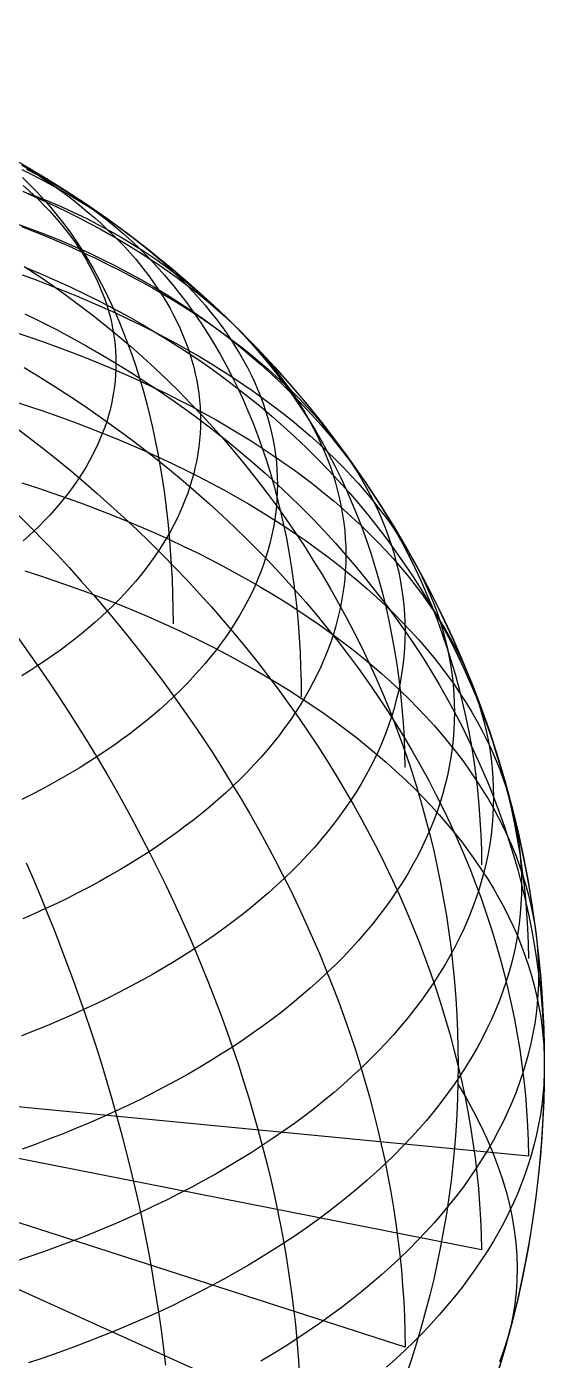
# Model space of a CAD drawing. Header units: millimetres. Extents: x -85 to 85, y -85 to 85.
# Drawn here: x 42.7 to 85, y -24.2 to 85 of the extents above; entities that cross this region are included whole.
import ezdxf

# ---------------------------------------------------------------- set-up
doc = ezdxf.new("R2010")
doc.units = ezdxf.units.MM
for name, color, linetype in [('CUT_OUTER', 1, 'Continuous'), ('ENGRAVE', 7, 'Continuous'), ('ENGRAVE_FINE', 8, 'Continuous')]:
    doc.layers.add(name, color=color, linetype=linetype)

msp = doc.modelspace()

# ---------------------------------------------------------------- linework, layer by layer
at = {"layer": 'CUT_OUTER'}
msp.add_circle((0, 0), 85, dxfattribs=at)
at = {"layer": 'ENGRAVE'}
for points in [[(42.5, 73.6122), (43.7782, 72.8592), (45.0431, 72.0841), (46.2943, 71.287), (47.5314, 70.4682), (48.754, 69.6279), (49.9617, 68.7664), (51.1543, 67.884), (52.3312, 66.9809), (53.4922, 66.0574), (54.6369, 65.1138), (55.765, 64.1503), (56.8761, 63.1673), (57.9699, 62.1651), (59.046, 61.1439), (60.1041, 60.1041), (61.1439, 59.046), (62.1651, 57.9699), (63.1673, 56.8761), (64.1503, 55.765), (65.1138, 54.6369), (66.0574, 53.4922), (66.9809, 52.3312), (67.884, 51.1543), (68.7664, 49.9617), (69.6279, 48.754), (70.4682, 47.5314), (71.287, 46.2943), (72.0841, 45.0431), (72.8592, 43.7782), (73.6122, 42.5), (74.3427, 41.2088), (75.0505, 39.9051), (75.7356, 38.5892), (76.3975, 37.2615), (77.0362, 35.9226), (77.6514, 34.5726), (78.2429, 33.2121), (78.8106, 31.8416), (79.3543, 30.4613), (79.8739, 29.0717), (80.3691, 27.6733), (80.8398, 26.2664), (81.2859, 24.8516), (81.7072, 23.4292), (82.1037, 21.9996), (82.4751, 20.5634), (82.8215, 19.1208), (83.1425, 17.6725), (83.4383, 16.2188), (83.7087, 14.7601), (83.9535, 13.2969), (84.1728, 11.8297), (84.3664, 10.3589), (84.5344, 8.8849), (84.6765, 7.4082), (84.7929, 5.9293), (84.8835, 4.4486), (84.9482, 2.9665), (84.9871, 1.4835), (85, 0)], [(42.5, 40.4505), (43.7782, 40.0368), (45.0431, 39.6109), (46.2943, 39.1728), (47.5314, 38.7229), (48.754, 38.2612), (49.9617, 37.7878), (51.1543, 37.3029), (52.3312, 36.8066), (53.4922, 36.2991), (54.6369, 35.7806), (55.765, 35.2512), (56.8761, 34.711), (57.9699, 34.1603), (59.046, 33.5991), (60.1041, 33.0277), (61.1439, 32.4463), (62.1651, 31.855), (63.1673, 31.2539), (64.1503, 30.6434), (65.1138, 30.0235), (66.0574, 29.3945), (66.9809, 28.7565), (67.884, 28.1097), (68.7664, 27.4544), (69.6279, 26.7908), (70.4682, 26.1189), (71.287, 25.4391), (72.0841, 24.7516), (72.8592, 24.0565), (73.6122, 23.3541), (74.3427, 22.6446), (75.0505, 21.9282), (75.7356, 21.2051), (76.3975, 20.4756), (77.0362, 19.7398), (77.6514, 18.998), (78.2429, 18.2504), (78.8106, 17.4972), (79.3543, 16.7387), (79.8739, 15.9752), (80.3691, 15.2067), (80.8398, 14.4336), (81.2859, 13.6562), (81.7072, 12.8745), (82.1037, 12.089), (82.4751, 11.2998), (82.8215, 10.5071), (83.1425, 9.7112), (83.4383, 8.9124), (83.7087, 8.1108), (83.9535, 7.3068), (84.1728, 6.5005), (84.3664, 5.6923), (84.5344, 4.8823), (84.6765, 4.0709), (84.7929, 3.2582), (84.8835, 2.4445), (84.9482, 1.6301), (84.9871, 0.8152), (85, 0)], [(85, 0), (84.9871, -0.8152), (84.9482, -1.6301), (84.8835, -2.4445), (84.7929, -3.2582), (84.6765, -4.0709), (84.5344, -4.8823), (84.3664, -5.6923), (84.1728, -6.5005), (83.9535, -7.3068), (83.7087, -8.1108), (83.4383, -8.9124), (83.1425, -9.7112), (82.8215, -10.5071), (82.4751, -11.2998), (82.1037, -12.089), (81.7072, -12.8745), (81.2859, -13.6562), (80.8398, -14.4336), (80.3691, -15.2067), (79.8739, -15.9752), (79.3543, -16.7387), (78.8106, -17.4972), (78.2429, -18.2504), (77.6514, -18.998), (77.0362, -19.7398), (76.3975, -20.4756), (75.7356, -21.2051), (75.0505, -21.9282), (74.3427, -22.6446), (73.6122, -23.3541), (72.8592, -24.0565), (72.0841, -24.7516)], [(85, 0), (84.9871, -1.4835), (84.9482, -2.9665), (84.8835, -4.4486), (84.7929, -5.9293), (84.6765, -7.4082), (84.5344, -8.8849), (84.3664, -10.3589), (84.1728, -11.8297), (83.9535, -13.2969), (83.7087, -14.7601), (83.4383, -16.2188), (83.1425, -17.6725), (82.8215, -19.1208), (82.4751, -20.5634), (82.1037, -21.9996), (81.7072, -23.4292), (81.2859, -24.8516)]]:
    msp.add_lwpolyline(points, dxfattribs=at)
at = {"layer": 'ENGRAVE_FINE'}
for points in [[(42.2672, 73.6885), (42.9249, 73.2799), (43.5696, 72.8652), (44.201, 72.4443), (44.819, 72.0174), (45.4233, 71.5846), (46.0137, 71.1461), (46.5902, 70.702), (47.1524, 70.2525), (47.7003, 69.7976), (48.2337, 69.3376), (48.7523, 68.8725), (49.2561, 68.4025), (49.745, 67.9277), (50.2186, 67.4483), (50.677, 66.9645), (51.1199, 66.4763), (51.5473, 65.984), (51.9589, 65.4876), (52.3547, 64.9874), (52.7346, 64.4834), (53.0984, 63.9759), (53.4461, 63.465), (53.7774, 62.9508), (54.0924, 62.4335), (54.3909, 61.9133), (54.6728, 61.3903), (54.9381, 60.8646), (55.1866, 60.3365), (55.4184, 59.8061), (55.6332, 59.2736), (55.8311, 58.739), (56.012, 58.2027), (56.1759, 57.6647), (56.3226, 57.1252), (56.4522, 56.5844), (56.5645, 56.0424), (56.6597, 55.4995), (56.7376, 54.9557), (56.7982, 54.4112), (56.8415, 53.8663), (56.8674, 53.321), (56.8761, 52.7755)], [(42.2672, 73.3146), (43.08, 72.9053), (43.8797, 72.4883), (44.666, 72.0637), (45.4388, 71.6316), (46.1976, 71.1921), (46.9425, 70.7455), (47.673, 70.2918), (48.389, 69.8311), (49.0902, 69.3636), (49.7765, 68.8895), (50.4477, 68.4089), (51.1034, 67.9219), (51.7436, 67.4287), (52.3681, 66.9294), (52.9766, 66.4243), (53.5689, 65.9133), (54.145, 65.3968), (54.7045, 64.8748), (55.2474, 64.3475), (55.7734, 63.8151), (56.2825, 63.2778), (56.7744, 62.7356), (57.249, 62.1888), (57.7062, 61.6375), (58.1458, 61.082), (58.5677, 60.5223), (58.9718, 59.9586), (59.3579, 59.3912), (59.7259, 58.8201), (60.0757, 58.2456), (60.4072, 57.6678), (60.7203, 57.0869), (61.0149, 56.5032), (61.291, 55.9166), (61.5483, 55.3276), (61.787, 54.7361), (62.0067, 54.1425), (62.2077, 53.5468), (62.3896, 52.9493), (62.5526, 52.3501), (62.6965, 51.7495), (62.8213, 51.1476), (62.9269, 50.5446), (63.0134, 49.9406), (63.0807, 49.3359), (63.1288, 48.7307), (63.1577, 48.1251), (63.1673, 47.5193)], [(42.6473, 73.3285), (43.4996, 72.9016), (44.3385, 72.4524), (45.164, 71.9811), (45.9757, 71.4879), (46.7734, 70.9729), (47.5569, 70.4364), (48.3259, 69.8783), (49.0801, 69.299), (49.8194, 68.6986), (50.5436, 68.0772), (51.2523, 67.4351), (51.9454, 66.7725), (52.6227, 66.0895), (53.284, 65.3864), (53.929, 64.6633), (54.5576, 63.9206), (55.1696, 63.1584), (55.7648, 62.377), (56.343, 61.5765), (56.9041, 60.7574), (57.4478, 59.9197), (57.974, 59.0637), (58.4825, 58.1898), (58.9732, 57.2981), (59.446, 56.389), (59.9007, 55.4627), (60.3371, 54.5195), (60.7551, 53.5597), (61.1546, 52.5836), (61.5355, 51.5914), (61.8977, 50.5836), (62.241, 49.5603), (62.5653, 48.522), (62.8706, 47.4689), (63.1568, 46.4013), (63.4237, 45.3195), (63.6712, 44.224), (63.8994, 43.115), (64.1081, 41.9929), (64.2973, 40.8579), (64.4669, 39.7106), (64.6169, 38.5511), (64.7472, 37.3799), (64.8577, 36.1973), (64.9485, 35.0037), (65.0195, 33.7994), (65.0708, 32.5848), (65.1021, 31.3603), (65.1137, 30.1262)], [(42.3048, 72.6461), (42.9018, 72.0705), (43.4857, 71.473), (44.0564, 70.8537), (44.6136, 70.2129), (45.1573, 69.5506), (45.6872, 68.8672), (46.2032, 68.1628), (46.7051, 67.4376), (47.1928, 66.6919), (47.6661, 65.9259), (48.1249, 65.1398), (48.5691, 64.3338), (48.9984, 63.5083), (49.4128, 62.6634), (49.8122, 61.7994), (50.1964, 60.9166), (50.5653, 60.0153), (50.9188, 59.0956), (51.2568, 58.158), (51.5792, 57.2026), (51.8858, 56.2298), (52.1767, 55.2399), (52.4517, 54.2332), (52.7107, 53.2099), (52.9536, 52.1705), (53.1804, 51.1151), (53.391, 50.0442), (53.5854, 48.958), (53.7634, 47.8569), (53.925, 46.7413), (54.0702, 45.6114), (54.199, 44.4676), (54.3112, 43.3102), (54.4069, 42.1397), (54.486, 40.9563), (54.5486, 39.7605), (54.5945, 38.5525), (54.6237, 37.3328), (54.6364, 36.1018)], [(42.3369, 71.5196), (43.2761, 71.109), (44.2022, 70.6895), (45.1148, 70.2612), (46.0137, 69.8242), (46.8986, 69.3787), (47.7692, 68.9247), (48.6252, 68.4624), (49.4664, 67.992), (50.2926, 67.5136), (51.1034, 67.0274), (51.8987, 66.5334), (52.6782, 66.0319), (53.4416, 65.523), (54.1887, 65.0069), (54.9193, 64.4837), (55.6332, 63.9535), (56.3302, 63.4166), (57.01, 62.8731), (57.6724, 62.3231), (58.3173, 61.7669), (58.9443, 61.2046), (59.5535, 60.6363), (60.1445, 60.0623), (60.7172, 59.4827), (61.2714, 58.8977), (61.8069, 58.3075), (62.3236, 57.7122), (62.8213, 57.1121), (63.2998, 56.5073), (63.7591, 55.898), (64.199, 55.2844), (64.6193, 54.6666), (65.02, 54.0449), (65.4008, 53.4195), (65.7617, 52.7905), (66.1025, 52.1582), (66.4233, 51.5226), (66.7238, 50.8841), (67.004, 50.2428), (67.2637, 49.599), (67.503, 48.9527), (67.7217, 48.3042), (67.9198, 47.6537), (68.0972, 47.0015), (68.2539, 46.3476), (68.3897, 45.6923), (68.5048, 45.0359), (68.5989, 44.3784), (68.6722, 43.7201), (68.7246, 43.0612), (68.756, 42.4019), (68.7664, 41.7424)], [(42.37, 72.0022), (42.8256, 71.5936), (43.2681, 71.1807), (43.6975, 70.7637), (44.1136, 70.3426), (44.5162, 69.9176), (44.9053, 69.4888), (45.2807, 69.0563), (45.6423, 68.6202), (45.99, 68.1808), (46.3237, 67.7381), (46.6433, 67.2923), (46.9487, 66.8435), (47.2398, 66.3918), (47.5164, 65.9374), (47.7787, 65.4804), (48.0263, 65.021), (48.2593, 64.5593), (48.4777, 64.0954), (48.6812, 63.6294), (48.87, 63.1616), (49.0438, 62.6921), (49.2027, 62.2209), (49.3466, 61.7483), (49.4755, 61.2744), (49.5893, 60.7994), (49.6881, 60.3233), (49.7716, 59.8463), (49.84, 59.3687), (49.8933, 58.8904), (49.9313, 58.4117), (49.9541, 57.9327), (49.9617, 57.4535)], [(42.4363, 71.4914), (43.4796, 71.0991), (44.5097, 70.685), (45.5261, 70.2495), (46.5287, 69.7926), (47.5172, 69.3144), (48.4911, 68.8151), (49.4503, 68.2948), (50.3945, 67.7537), (51.3233, 67.192), (52.2364, 66.6098), (53.1336, 66.0074), (54.0147, 65.3848), (54.8793, 64.7423), (55.7272, 64.0801), (56.5581, 63.3984), (57.3717, 62.6973), (58.1679, 61.9772), (58.9464, 61.2381), (59.707, 60.4805), (60.4493, 59.7044), (61.1732, 58.9101), (61.8785, 58.0979), (62.565, 57.2679), (63.2323, 56.4206), (63.8805, 55.556), (64.5091, 54.6745), (65.1181, 53.7764), (65.7073, 52.8619), (66.2765, 51.9312), (66.8255, 50.9848), (67.3541, 50.0228), (67.8622, 49.0456), (68.3496, 48.0535), (68.8162, 47.0467), (69.2619, 46.0256), (69.6864, 44.9905), (70.0898, 43.9416), (70.4717, 42.8794), (70.8322, 41.8041), (71.1712, 40.7161), (71.4884, 39.6157), (71.7839, 38.5032), (72.0575, 37.379), (72.3092, 36.2434), (72.5388, 35.0967), (72.7464, 33.9394), (72.9317, 32.7717), (73.0949, 31.5941), (73.2358, 30.4068), (73.3544, 29.2103), (73.4506, 28.0048), (73.5245, 26.7909), (73.576, 25.5687), (73.6051, 24.3388)], [(41.945, 68.8253), (43.1249, 68.4013), (44.2917, 67.9563), (45.445, 67.4907), (46.5844, 67.0046), (47.7097, 66.498), (48.8204, 65.9711), (49.9163, 65.4242), (50.9969, 64.8573), (52.062, 64.2707), (53.1113, 63.6645), (54.1444, 63.0389), (55.1609, 62.3941), (56.1607, 61.7304), (57.1434, 61.0478), (58.1087, 60.3466), (59.0562, 59.627), (59.9858, 58.8892), (60.8971, 58.1336), (61.7899, 57.3602), (62.6638, 56.5693), (63.5187, 55.7612), (64.3542, 54.9361), (65.1701, 54.0943), (65.9661, 53.236), (66.7421, 52.3615), (67.4977, 51.4711), (68.2328, 50.5649), (68.947, 49.6434), (69.6403, 48.7068), (70.3124, 47.7553), (70.963, 46.7892), (71.592, 45.8089), (72.1993, 44.8147), (72.7845, 43.8068), (73.3475, 42.7855), (73.8883, 41.7513), (74.4065, 40.7043), (74.902, 39.6449), (75.3747, 38.5734), (75.8245, 37.4902), (76.2512, 36.3955), (76.6546, 35.2898), (77.0347, 34.1734), (77.3913, 33.0465), (77.7244, 31.9095), (78.0338, 30.7628), (78.3194, 29.6068), (78.5811, 28.4417), (78.819, 27.268), (79.0328, 26.086), (79.2225, 24.896), (79.3881, 23.6985), (79.5295, 22.4937), (79.6467, 21.2821), (79.7396, 20.0639), (79.8083, 18.8397), (79.8526, 17.6098), (79.8726, 16.3744)], [(42.2222, 68.6434), (43.2681, 68.2334), (44.3009, 67.8135), (45.3202, 67.3837), (46.3256, 66.9442), (47.317, 66.4951), (48.2939, 66.0366), (49.2561, 65.5688), (50.2034, 65.0919), (51.1353, 64.6059), (52.0517, 64.1111), (52.9522, 63.6075), (53.8365, 63.0954), (54.7045, 62.5749), (55.5558, 62.0462), (56.3902, 61.5093), (57.2074, 60.9646), (58.0072, 60.4121), (58.7893, 59.852), (59.5535, 59.2845), (60.2996, 58.7097), (61.0272, 58.1279), (61.7364, 57.5392), (62.4267, 56.9438), (63.0979, 56.3418), (63.75, 55.7335), (64.3826, 55.119), (64.9957, 54.4986), (65.5889, 53.8724), (66.1622, 53.2406), (66.7153, 52.6034), (67.2481, 51.9609), (67.7603, 51.3135), (68.252, 50.6613), (68.7229, 50.0044), (69.1728, 49.3431), (69.6017, 48.6776), (70.0093, 48.0081), (70.3957, 47.3348), (70.7605, 46.6579), (71.1039, 45.9776), (71.4256, 45.2941), (71.7255, 44.6076), (72.0036, 43.9184), (72.2597, 43.2266), (72.4938, 42.5324), (72.7059, 41.8361), (72.8958, 41.1379), (73.0635, 40.4379), (73.2089, 39.7365), (73.332, 39.0337), (73.4328, 38.3299), (73.5113, 37.6252), (73.5673, 36.9199), (73.6009, 36.2142), (73.6122, 35.5082)], [(42.292, 64.6712), (43.4221, 64.2601), (44.539, 63.8383), (45.6423, 63.4059), (46.7318, 62.9629), (47.807, 62.5095), (48.8676, 62.0459), (49.9133, 61.5722), (50.9439, 61.0885), (51.9589, 60.5951), (52.9581, 60.0919), (53.9412, 59.5793), (54.9078, 59.0573), (55.8577, 58.5262), (56.7906, 57.986), (57.7062, 57.4369), (58.6042, 56.8791), (59.4844, 56.3128), (60.3464, 55.7382), (61.1901, 55.1553), (62.0151, 54.5645), (62.8213, 53.9659), (63.6083, 53.3596), (64.3759, 52.7458), (65.1239, 52.1248), (65.8521, 51.4967), (66.5602, 50.8617), (67.2481, 50.2201), (67.9154, 49.5719), (68.5621, 48.9174), (69.1879, 48.2568), (69.7926, 47.5903), (70.376, 46.9182), (70.9381, 46.2405), (71.4785, 45.5575), (71.9971, 44.8695), (72.4938, 44.1766), (72.9684, 43.479), (73.4208, 42.777), (73.8508, 42.0708), (74.2584, 41.3605), (74.6433, 40.6465), (75.0055, 39.9288), (75.3448, 39.2078), (75.6612, 38.4837), (75.9545, 37.7566), (76.2247, 37.0268), (76.4717, 36.2946), (76.6953, 35.5601), (76.8957, 34.8235), (77.0726, 34.0852), (77.226, 33.3452), (77.3559, 32.6039), (77.4622, 31.8615), (77.5449, 31.1182), (77.6041, 30.3742), (77.6395, 29.6297), (77.6514, 28.885)], [(42.4547, 65.3745), (43.5891, 64.6236), (44.7103, 63.853), (45.8179, 63.063), (46.9115, 62.2537), (47.9909, 61.4255), (49.0556, 60.5786), (50.1054, 59.7132), (51.1399, 58.8297), (52.1588, 57.9282), (53.1618, 57.0091), (54.1487, 56.0726), (55.119, 55.119), (56.0726, 54.1487), (57.0091, 53.1618), (57.9282, 52.1588), (58.8297, 51.1399), (59.7132, 50.1054), (60.5786, 49.0556), (61.4255, 47.9909), (62.2537, 46.9115), (63.063, 45.8179), (63.853, 44.7103), (64.6236, 43.5891), (65.3745, 42.4547), (66.1054, 41.3073), (66.8163, 40.1473), (67.5068, 38.9751), (68.1767, 37.791), (68.8259, 36.5954), (69.4541, 35.3886), (70.0611, 34.1711), (70.6468, 32.9431), (71.211, 31.7052), (71.7535, 30.4575), (72.2741, 29.2006), (72.7727, 27.9348), (73.2491, 26.6605), (73.7033, 25.3781), (74.135, 24.0879), (74.5441, 22.7904), (74.9305, 21.486), (75.294, 20.175), (75.6347, 18.8578), (75.9523, 17.535), (76.2467, 16.2067), (76.5179, 14.8736), (76.7659, 13.5359), (76.9904, 12.1941), (77.1915, 10.8486), (77.3691, 9.4997), (77.5231, 8.148), (77.6535, 6.7938), (77.7602, 5.4375), (77.8433, 4.0796), (77.9026, 2.7204), (77.9382, 1.3604), (77.9501, 0)], [(42.4547, 65.3745), (43.5891, 64.6236), (44.7103, 63.853), (45.8179, 63.063), (46.9115, 62.2537), (47.9909, 61.4255), (49.0556, 60.5786), (50.1054, 59.7132), (51.1399, 58.8297), (52.1588, 57.9282), (53.1618, 57.0091), (54.1487, 56.0726), (55.119, 55.119), (56.0726, 54.1487), (57.0091, 53.1618), (57.9282, 52.1588), (58.8297, 51.1399), (59.7132, 50.1054), (60.5786, 49.0556), (61.4255, 47.9909), (62.2537, 46.9115), (63.063, 45.8179), (63.853, 44.7103), (64.6236, 43.5891), (65.3745, 42.4547), (66.1054, 41.3073), (66.8163, 40.1473), (67.5068, 38.9751), (68.1767, 37.791), (68.8259, 36.5954), (69.4541, 35.3886), (70.0611, 34.1711), (70.6468, 32.9431), (71.211, 31.7052), (71.7535, 30.4575), (72.2741, 29.2006), (72.7727, 27.9348), (73.2491, 26.6605), (73.7033, 25.3781), (74.135, 24.0879), (74.5441, 22.7904), (74.9305, 21.486), (75.294, 20.175), (75.6347, 18.8578), (75.9523, 17.535), (76.2467, 16.2067), (76.5179, 14.8736), (76.7659, 13.5359), (76.9904, 12.1941), (77.1915, 10.8486), (77.3691, 9.4997), (77.5231, 8.148), (77.6535, 6.7938), (77.7602, 5.4375), (77.8433, 4.0796), (77.9026, 2.7204), (77.9382, 1.3604), (77.9501, 0)], [(42.5049, 65.2985), (43.757, 64.7812), (44.9958, 64.2441), (46.2208, 63.6875), (47.4318, 63.1114), (48.6283, 62.5162), (49.8101, 61.9019), (50.9766, 61.2687), (52.1276, 60.6169), (53.2628, 59.9466), (54.3817, 59.2581), (55.484, 58.5515), (56.5695, 57.827), (57.6377, 57.085), (58.6884, 56.3255), (59.7211, 55.5489), (60.7357, 54.7554), (61.7318, 53.9452), (62.7091, 53.1186), (63.6673, 52.2758), (64.6061, 51.4171), (65.5252, 50.5427), (66.4244, 49.6529), (67.3033, 48.748), (68.1617, 47.8282), (68.9993, 46.8939), (69.816, 45.9453), (70.6114, 44.9826), (71.3852, 44.0063), (72.1373, 43.0166), (72.8675, 42.0138), (73.5754, 40.9982), (74.261, 39.9701), (74.9239, 38.9298), (75.564, 37.8776), (76.181, 36.814), (76.7749, 35.7391), (77.3454, 34.6533), (77.8923, 33.557), (78.4155, 32.4504), (78.9148, 31.334), (79.3901, 30.208), (79.8412, 29.0728), (80.268, 27.9287), (80.6703, 26.7762), (81.048, 25.6155), (81.4011, 24.447), (81.7293, 23.271), (82.0327, 22.088), (82.3111, 20.8982), (82.5644, 19.702), (82.7925, 18.4999), (82.9955, 17.2921), (83.1731, 16.0791), (83.3255, 14.8611), (83.4524, 13.6387), (83.5539, 12.412), (83.63, 11.1816), (83.6806, 9.9478), (83.7057, 8.711)], [(42.5, 61.5021), (43.7782, 60.873), (45.0431, 60.2254), (46.2943, 59.5594), (47.5314, 58.8753), (48.754, 58.1733), (49.9617, 57.4535), (51.1543, 56.7163), (52.3312, 55.9617), (53.4922, 55.1902), (54.6369, 54.4018), (55.765, 53.5968), (56.8761, 52.7755), (57.9699, 51.9382), (59.046, 51.085), (60.1041, 50.2162), (61.1439, 49.3322), (62.1651, 48.4331), (63.1673, 47.5193), (64.1503, 46.591), (65.1138, 45.6485), (66.0574, 44.6921), (66.9809, 43.7221), (67.884, 42.7388), (68.7664, 41.7424), (69.6279, 40.7334), (70.4682, 39.7119), (71.287, 38.6783), (72.0841, 37.633), (72.8592, 36.5762), (73.6122, 35.5082), (74.3427, 34.4295), (75.0505, 33.3402), (75.7356, 32.2408), (76.3975, 31.1316), (77.0362, 30.0129), (77.6514, 28.885), (78.2429, 27.7483), (78.8106, 26.6032), (79.3543, 25.45), (79.8739, 24.2891), (80.3691, 23.1207), (80.8398, 21.9453), (81.2859, 20.7632), (81.7072, 19.5748), (82.1037, 18.3804), (82.4751, 17.1804), (82.8215, 15.9752), (83.1425, 14.7652), (83.4383, 13.5506), (83.7087, 12.3319), (83.9535, 11.1094), (84.1728, 9.8836), (84.3664, 8.6547), (84.5344, 7.4232), (84.6765, 6.1895), (84.7929, 4.9539), (84.8835, 3.7167), (84.9482, 2.4784), (84.9871, 1.2394), (85, 0)], [(41.6356, 60.0225), (42.8386, 59.6175), (44.0285, 59.2009), (45.205, 58.773), (46.3678, 58.3338), (47.5164, 57.8836), (48.6506, 57.4224), (49.77, 56.9505), (50.8741, 56.4678), (51.9628, 55.9747), (53.0357, 55.4712), (54.0924, 54.9574), (55.1326, 54.4336), (56.156, 53.8999), (57.1624, 53.3565), (58.1513, 52.8035), (59.1225, 52.2412), (60.0757, 51.6695), (61.0106, 51.0889), (61.9269, 50.4993), (62.8243, 49.9011), (63.7026, 49.2943), (64.5615, 48.6792), (65.4008, 48.056), (66.2201, 47.4248), (67.0192, 46.7859), (67.798, 46.1394), (68.556, 45.4855), (69.2932, 44.8244), (70.0093, 44.1564), (70.7041, 43.4816), (71.3773, 42.8003), (72.0288, 42.1126), (72.6583, 41.4187), (73.2657, 40.7189), (73.8508, 40.0134), (74.4134, 39.3024), (74.9534, 38.5861), (75.4705, 37.8648), (75.9646, 37.1386), (76.4355, 36.4077), (76.8832, 35.6725), (77.3075, 34.9331), (77.7082, 34.1897), (78.0853, 33.4426), (78.4385, 32.692), (78.7679, 31.9381), (79.0733, 31.1812), (79.3545, 30.4214), (79.6117, 29.6591), (79.8445, 28.8945), (80.0531, 28.1277), (80.2372, 27.359), (80.397, 26.5887), (80.5322, 25.8169), (80.6429, 25.044), (80.729, 24.2702), (80.7906, 23.4956), (80.8275, 22.7206), (80.8398, 21.9453)], [(49.9617, 57.4535), (49.9541, 56.9744), (49.9313, 56.4954), (49.8933, 56.0167), (49.84, 55.5384), (49.7716, 55.0607), (49.6881, 54.5838), (49.5893, 54.1077), (49.4755, 53.6326), (49.3466, 53.1587), (49.2027, 52.6861), (49.0438, 52.215), (48.87, 51.7454), (48.6812, 51.2776), (48.4777, 50.8117), (48.2593, 50.3478), (48.0263, 49.8861), (47.7787, 49.4266), (47.5164, 48.9696), (47.2398, 48.5152), (46.9487, 48.0636), (46.6433, 47.6147), (46.3237, 47.1689), (45.99, 46.7262), (45.6423, 46.2868), (45.2807, 45.8508), (44.9053, 45.4183), (44.5162, 44.9895), (44.1136, 44.5645), (43.6975, 44.1434), (43.2681, 43.7263), (42.8256, 43.3135), (42.37, 42.9049)], [(42.4658, 57.085), (43.7183, 56.3255), (44.9575, 55.5489), (46.183, 54.7554), (47.3944, 53.9452), (48.5914, 53.1186), (49.7736, 52.2758), (50.9406, 51.4171), (52.0921, 50.5427), (53.2277, 49.6529), (54.3472, 48.748), (55.45, 47.8282), (56.536, 46.8939), (57.6048, 45.9453), (58.656, 44.9826), (59.6893, 44.0063), (60.7045, 43.0166), (61.7012, 42.0138), (62.679, 40.9982), (63.6378, 39.9701), (64.5772, 38.9298), (65.497, 37.8776), (66.3967, 36.814), (67.2763, 35.7391), (68.1353, 34.6533), (68.9736, 33.557), (69.7909, 32.4504), (70.587, 31.334), (71.3615, 30.208), (72.1143, 29.0728), (72.8451, 27.9287), (73.5538, 26.7762), (74.24, 25.6155), (74.9036, 24.447), (75.5444, 23.271), (76.1622, 22.088), (76.7568, 20.8982), (77.328, 19.702), (77.8757, 18.4999), (78.3996, 17.2921), (78.8997, 16.0791), (79.3757, 14.8611), (79.8275, 13.6387), (80.2551, 12.412), (80.6581, 11.1816), (81.0367, 9.9478), (81.3905, 8.711), (81.7195, 7.4715), (82.0237, 6.2297), (82.3028, 4.9861), (82.5569, 3.7409), (82.7858, 2.4946), (82.9896, 1.2475), (83.168, 0)], [(41.5713, 54.3318), (42.8216, 53.927), (44.0588, 53.5104), (45.2827, 53.082), (46.4927, 52.6419), (47.6886, 52.1902), (48.87, 51.7272), (50.0364, 51.2529), (51.1877, 50.7675), (52.3233, 50.2711), (53.443, 49.7639), (54.5464, 49.246), (55.6332, 48.7176), (56.7031, 48.1789), (57.7557, 47.63), (58.7907, 47.0711), (59.8077, 46.5024), (60.8066, 45.924), (61.787, 45.3361), (62.7485, 44.7389), (63.6909, 44.1326), (64.6139, 43.5173), (65.5172, 42.8932), (66.4006, 42.2606), (67.2637, 41.6196), (68.1064, 40.9705), (68.9283, 40.3133), (69.7292, 39.6484), (70.5089, 38.9759), (71.2671, 38.296), (72.0036, 37.6089), (72.7181, 36.9149), (73.4105, 36.2142), (74.0806, 35.5069), (74.728, 34.7933), (75.3527, 34.0736), (75.9545, 33.348), (76.5331, 32.6167), (77.0884, 31.88), (77.6203, 31.1381), (78.1284, 30.3912), (78.6128, 29.6396), (79.0733, 28.8834), (79.5096, 28.1229), (79.9217, 27.3584), (80.3095, 26.59), (80.6729, 25.818), (81.0116, 25.0426), (81.3257, 24.2641), (81.615, 23.4828), (81.8794, 22.6987), (82.1189, 21.9123), (82.3334, 21.1236), (82.5228, 20.3331), (82.6871, 19.5408), (82.8262, 18.7471), (82.94, 17.9522), (83.0286, 17.1563), (83.0919, 16.3596), (83.1299, 15.5625), (83.1425, 14.7652)], [(56.8761, 52.7755), (56.8674, 52.2301), (56.8415, 51.6848), (56.7982, 51.1398), (56.7376, 50.5954), (56.6597, 50.0516), (56.5645, 49.5086), (56.4522, 48.9666), (56.3226, 48.4258), (56.1759, 47.8863), (56.012, 47.3483), (55.8311, 46.812), (55.6332, 46.2775), (55.4184, 45.7449), (55.1866, 45.2145), (54.9381, 44.6864), (54.6728, 44.1608), (54.3909, 43.6378), (54.0924, 43.1175), (53.7774, 42.6002), (53.4461, 42.086), (53.0984, 41.5751), (52.7346, 41.0676), (52.3547, 40.5636), (51.9589, 40.0634), (51.5473, 39.567), (51.1199, 39.0747), (50.677, 38.5865), (50.2186, 38.1027), (49.745, 37.6233), (49.2561, 37.1486), (48.7523, 36.6786), (48.2337, 36.2135), (47.7003, 35.7534), (47.1524, 35.2985), (46.5902, 34.849), (46.0137, 34.4049), (45.4233, 33.9664), (44.819, 33.5337), (44.201, 33.1068), (43.5696, 32.6859), (42.9249, 32.2711), (42.2672, 31.8626)], [(41.5226, 52.3615), (42.7071, 51.4711), (43.8786, 50.5649), (45.0367, 49.6434), (46.1811, 48.7068), (47.3115, 47.7553), (48.4274, 46.7892), (49.5286, 45.8089), (50.6147, 44.8147), (51.6853, 43.8068), (52.7403, 42.7855), (53.7791, 41.7513), (54.8016, 40.7043), (55.8074, 39.6449), (56.7962, 38.5734), (57.7677, 37.4902), (58.7216, 36.3955), (59.6576, 35.2898), (60.5754, 34.1734), (61.4748, 33.0465), (62.3555, 31.9095), (63.2171, 30.7628), (64.0595, 29.6068), (64.8824, 28.4417), (65.6855, 27.268), (66.4687, 26.086), (67.2315, 24.896), (67.9739, 23.6985), (68.6956, 22.4937), (69.3964, 21.2821), (70.076, 20.0639), (70.7343, 18.8397), (71.371, 17.6098), (71.986, 16.3744), (72.5791, 15.1341), (73.15, 13.8892), (73.6987, 12.64), (74.2249, 11.387), (74.7285, 10.1306), (75.2094, 8.871), (75.6673, 7.6087), (76.1022, 6.3442), (76.5139, 5.0777), (76.9023, 3.8096), (77.2673, 2.5404), (77.6088, 1.2704), (77.9266, 0)], [(42.2672, 47.6522), (43.5384, 47.2407), (44.7964, 46.8171), (46.0407, 46.3815), (47.271, 45.934), (48.4869, 45.4748), (49.6881, 45.004), (50.874, 44.5218), (52.0445, 44.0282), (53.1992, 43.5235), (54.3376, 43.0078), (55.4595, 42.4813), (56.5645, 41.9441), (57.6523, 41.3964), (58.7225, 40.8383), (59.7748, 40.27), (60.8089, 39.6918), (61.8245, 39.1037), (62.8213, 38.506), (63.7989, 37.8988), (64.7571, 37.2823), (65.6955, 36.6567), (66.614, 36.0222), (67.5121, 35.379), (68.3897, 34.7273), (69.2465, 34.0672), (70.0822, 33.3991), (70.8965, 32.723), (71.6892, 32.0393), (72.4601, 31.348), (73.2089, 30.6494), (73.9354, 29.9438), (74.6394, 29.2313), (75.3207, 28.5122), (75.979, 27.7866), (76.6141, 27.0549), (77.226, 26.3171), (77.8143, 25.5736), (78.3789, 24.8246), (78.9196, 24.0703), (79.4363, 23.3109), (79.9288, 22.5467), (80.397, 21.7778), (80.8406, 21.0046), (81.2596, 20.2273), (81.6539, 19.446), (82.0233, 18.6611), (82.3678, 17.8728), (82.6871, 17.0812), (82.9812, 16.2868), (83.2501, 15.4896), (83.4936, 14.69), (83.7117, 13.8882), (83.9043, 13.0844), (84.0713, 12.2788), (84.2127, 11.4718), (84.3284, 10.6636), (84.4185, 9.8544), (84.4829, 9.0444), (84.5215, 8.2339), (84.5344, 7.4232)], [(63.1673, 47.5193), (63.1577, 46.9135), (63.1288, 46.3079), (63.0807, 45.7027), (63.0134, 45.098), (62.9269, 44.494), (62.8213, 43.891), (62.6965, 43.2891), (62.5526, 42.6885), (62.3896, 42.0893), (62.2077, 41.4918), (62.0067, 40.8961), (61.787, 40.3025), (61.5483, 39.711), (61.291, 39.1219), (61.0149, 38.5354), (60.7203, 37.9516), (60.4072, 37.3708), (60.0757, 36.793), (59.7259, 36.2185), (59.3579, 35.6474), (58.9718, 35.08), (58.5677, 34.5163), (58.1458, 33.9566), (57.7062, 33.4011), (57.249, 32.8498), (56.7744, 32.303), (56.2825, 31.7608), (55.7734, 31.2235), (55.2474, 30.6911), (54.7045, 30.1638), (54.145, 29.6418), (53.5689, 29.1253), (52.9766, 28.6143), (52.3681, 28.1091), (51.7436, 27.6099), (51.1034, 27.1167), (50.4477, 26.6297), (49.7765, 26.1491), (49.0902, 25.6749), (48.389, 25.2075), (47.673, 24.7468), (46.9425, 24.2931), (46.1976, 23.8464), (45.4388, 23.407), (44.666, 22.9749), (43.8797, 22.5503), (43.08, 22.1333), (42.2672, 21.724)], [(42.0075, 44.9905), (43.0561, 43.9416), (44.0916, 42.8794), (45.1136, 41.8041), (46.1219, 40.7161), (47.1162, 39.6157), (48.0961, 38.5032), (49.0613, 37.379), (50.0116, 36.2434), (50.9467, 35.0967), (51.8663, 33.9394), (52.77, 32.7717), (53.6577, 31.5941), (54.529, 30.4068), (55.3837, 29.2103), (56.2216, 28.0048), (57.0423, 26.7909), (57.8457, 25.5687), (58.6314, 24.3388), (59.3993, 23.1015), (60.149, 21.8571), (60.8805, 20.6061), (61.5934, 19.3488), (62.2876, 18.0856), (62.9627, 16.8169), (63.6187, 15.5431), (64.2553, 14.2645), (64.8724, 12.9816), (65.4697, 11.6947), (66.047, 10.4043), (66.6042, 9.1107), (67.1412, 7.8143), (67.6577, 6.5156), (68.1535, 5.2149), (68.6286, 3.9125), (69.0828, 2.609), (69.516, 1.3047), (69.928, 0)], [(68.7664, 41.7424), (68.756, 41.0829), (68.7246, 40.4237), (68.6722, 39.7648), (68.5989, 39.1065), (68.5048, 38.449), (68.3897, 37.7925), (68.2539, 37.1373), (68.0972, 36.4834), (67.9198, 35.8311), (67.7217, 35.1807), (67.503, 34.5322), (67.2637, 33.8859), (67.004, 33.242), (66.7238, 32.6007), (66.4233, 31.9622), (66.1025, 31.3267), (65.7617, 30.6944), (65.4008, 30.0654), (65.02, 29.4399), (64.6193, 28.8182), (64.199, 28.2005), (63.7591, 27.5869), (63.2998, 26.9776), (62.8213, 26.3728), (62.3236, 25.7726), (61.8069, 25.1774), (61.2714, 24.5871), (60.7172, 24.0021), (60.1445, 23.4226), (59.5535, 22.8485), (58.9443, 22.2803), (58.3173, 21.718), (57.6724, 21.1617), (57.01, 20.6118), (56.3302, 20.0683), (55.6332, 19.5313), (54.9193, 19.0012), (54.1887, 18.478), (53.4416, 17.9618), (52.6782, 17.4529), (51.8987, 16.9514), (51.1034, 16.4575), (50.2926, 15.9712), (49.4664, 15.4928), (48.6252, 15.0224), (47.7692, 14.5602), (46.8986, 14.1062), (46.0137, 13.6606), (45.1148, 13.2236), (44.2022, 12.7953), (43.2761, 12.3758), (42.3369, 11.9653)], [(41.9265, 35.0037), (42.7895, 33.7994), (43.6396, 32.5848), (44.4764, 31.3603), (45.2996, 30.1262), (46.109, 28.883), (46.9043, 27.631), (47.6854, 26.3705), (48.452, 25.102), (49.2038, 23.8259), (49.9406, 22.5425), (50.6622, 21.2522), (51.3683, 19.9555), (52.0588, 18.6527), (52.7335, 17.3442), (53.3921, 16.0304), (54.0344, 14.7118), (54.6603, 13.3887), (55.2695, 12.0614), (55.8619, 10.7306), (56.4372, 9.3964), (56.9954, 8.0594), (57.5362, 6.7199), (58.0595, 5.3784), (58.5651, 4.0352), (59.0529, 2.6908), (59.5227, 1.3456), (59.9743, 0)], [(73.6122, 35.5082), (73.6009, 34.8023), (73.5673, 34.0965), (73.5113, 33.3912), (73.4328, 32.6865), (73.332, 31.9827), (73.2089, 31.28), (73.0635, 30.5786), (72.8958, 29.8786), (72.7059, 29.1804), (72.4938, 28.4841), (72.2597, 27.7899), (72.0036, 27.0981), (71.7255, 26.4088), (71.4256, 25.7224), (71.1039, 25.0389), (70.7605, 24.3586), (70.3957, 23.6816), (70.0093, 23.0083), (69.6017, 22.3388), (69.1728, 21.6733), (68.7229, 21.0121), (68.252, 20.3552), (67.7603, 19.7029), (67.2481, 19.0555), (66.7153, 18.4131), (66.1622, 17.7759), (65.5889, 17.1441), (64.9957, 16.5179), (64.3826, 15.8974), (63.75, 15.283), (63.0979, 14.6747), (62.4267, 14.0727), (61.7364, 13.4773), (61.0272, 12.8886), (60.2996, 12.3068), (59.5535, 11.732), (58.7893, 11.1645), (58.0072, 10.6044), (57.2074, 10.0519), (56.3902, 9.5071), (55.5558, 8.9703), (54.7045, 8.4415), (53.8365, 7.921), (52.9522, 7.4089), (52.0517, 6.9054), (51.1353, 6.4105), (50.2034, 5.9246), (49.2561, 5.4476), (48.2939, 4.9798), (47.317, 4.5213), (46.3256, 4.0723), (45.3202, 3.6328), (44.3009, 3.203), (43.2681, 2.7831), (42.2222, 2.3731)], [(59.9743, 0), (60.4077, -1.3456), (60.8227, -2.6908), (61.2191, -4.0352), (61.5969, -5.3784), (61.9559, -6.7199), (62.2961, -8.0594), (62.6173, -9.3964), (62.9194, -10.7306), (63.2023, -12.0614), (63.466, -13.3887), (63.7104, -14.7118), (63.9354, -16.0304), (64.1408, -17.3442), (64.3268, -18.6527), (64.4931, -19.9555), (64.6398, -21.2522), (64.7669, -22.5425), (64.8741, -23.8259), (64.9617, -25.102), (65.0294, -26.3705), (65.0773, -27.631), (65.1054, -28.883), (-65.1137, 30.1262)], [(77.6514, 28.885), (77.6395, 28.1403), (77.6041, 27.3958), (77.5449, 26.6518), (77.4622, 25.9085), (77.3559, 25.1661), (77.226, 24.4248), (77.0726, 23.6848), (76.8957, 22.9465), (76.6953, 22.2099), (76.4717, 21.4754), (76.2247, 20.7432), (75.9545, 20.0134), (75.6612, 19.2863), (75.3448, 18.5622), (75.0055, 17.8412), (74.6433, 17.1235), (74.2584, 16.4095), (73.8508, 15.6992), (73.4208, 14.993), (72.9684, 14.291), (72.4938, 13.5934), (71.9971, 12.9005), (71.4785, 12.2125), (70.9381, 11.5295), (70.376, 10.8518), (69.7926, 10.1796), (69.1879, 9.5132), (68.5621, 8.8526), (67.9154, 8.1981), (67.2481, 7.5499), (66.5602, 6.9083), (65.8521, 6.2733), (65.1239, 5.6452), (64.3759, 5.0242), (63.6083, 4.4104), (62.8213, 3.8041), (62.0151, 3.2055), (61.1901, 2.6146), (60.3464, 2.0318), (59.4844, 1.4572), (58.6042, 0.8909), (57.7062, 0.3331), (56.7906, -0.216), (55.8577, -0.7562), (54.9078, -1.2873), (53.9412, -1.8093), (52.9581, -2.322), (51.9589, -2.8251), (50.9439, -3.3186), (49.9133, -3.8022), (48.8676, -4.2759), (47.807, -4.7395), (46.7318, -5.1929), (45.6423, -5.6359), (44.539, -6.0683), (43.4221, -6.4901), (42.292, -6.9012)], [(69.928, 0), (70.3187, -1.3047), (70.688, -2.609), (71.0357, -3.9125), (71.3618, -5.2149), (71.6662, -6.5156), (71.9487, -7.8143), (72.2093, -9.1107), (72.4479, -10.4043), (72.6645, -11.6947), (72.8589, -12.9816), (73.0311, -14.2645), (73.1811, -15.5431), (73.3088, -16.8169), (73.4141, -18.0856), (73.4971, -19.3488), (73.5577, -20.6061), (73.5959, -21.8571), (73.6117, -23.1015), (-73.6051, 24.3388)], [(80.8398, 21.9453), (80.8275, 21.17), (80.7906, 20.395), (80.729, 19.6204), (80.6429, 18.8466), (80.5322, 18.0736), (80.397, 17.3019), (80.2372, 16.5316), (80.0531, 15.7629), (79.8445, 14.9961), (79.6117, 14.2315), (79.3545, 13.4691), (79.0733, 12.7094), (78.7679, 11.9525), (78.4385, 11.1986), (78.0853, 10.448), (77.7082, 9.7009), (77.3075, 8.9575), (76.8832, 8.2181), (76.4355, 7.4828), (75.9646, 6.752), (75.4705, 6.0258), (74.9534, 5.3044), (74.4134, 4.5882), (73.8508, 3.8772), (73.2657, 3.1717), (72.6583, 2.4719), (72.0288, 1.778), (71.3773, 1.0903), (70.7041, 0.409), (70.0093, -0.2658), (69.2932, -0.9338), (68.556, -1.5949), (67.798, -2.2488), (67.0192, -2.8953), (66.2201, -3.5342), (65.4008, -4.1654), (64.5615, -4.7887), (63.7026, -5.4037), (62.8243, -6.0105), (61.9269, -6.6087), (61.0106, -7.1983), (60.0757, -7.779), (59.1225, -8.3506), (58.1513, -8.913), (57.1624, -9.4659), (56.156, -10.0094), (55.1326, -10.543), (54.0924, -11.0668), (53.0357, -11.5806), (51.9628, -12.0841), (50.8741, -12.5772), (49.77, -13.0599), (48.6506, -13.5319), (47.5164, -13.993), (46.3678, -14.4432), (45.205, -14.8824), (44.0285, -15.3103), (42.8386, -15.7269), (41.6356, -16.132)], [(42.6161, 16.5333), (43.2064, 15.1733), (43.7834, 13.8087), (44.3472, 12.4398), (44.8974, 11.0672), (45.434, 9.6912), (45.9567, 8.3122), (46.4654, 6.9307), (46.9599, 5.5471), (47.4402, 4.1618), (47.906, 2.7752), (48.3572, 1.3878), (48.7937, 0)], [(77.9266, 0), (78.2206, -1.2704), (78.4909, -2.5404), (78.7372, -3.8096), (78.9595, -5.0777), (79.1578, -6.3442), (79.332, -7.6087), (79.482, -8.871), (79.6078, -10.1306), (79.7094, -11.387), (79.7867, -12.64), (79.8396, -13.8892), (79.8683, -15.1341), (-79.8726, 16.3744)], [(83.1425, 14.7652), (83.1299, 13.9678), (83.0919, 13.1707), (83.0286, 12.3741), (82.94, 11.5781), (82.8262, 10.7832), (82.6871, 9.9895), (82.5228, 9.1972), (82.3334, 8.4067), (82.1189, 7.618), (81.8794, 6.8316), (81.615, 6.0476), (81.3257, 5.2662), (81.0116, 4.4877), (80.6729, 3.7123), (80.3095, 2.9403), (79.9217, 2.172), (79.5096, 1.4074), (79.0733, 0.6469), (78.6128, -0.1093), (78.1284, -0.8609), (77.6203, -1.6078), (77.0884, -2.3497), (76.5331, -3.0864), (75.9545, -3.8177), (75.3527, -4.5433), (74.728, -5.263), (74.0806, -5.9766), (73.4105, -6.6839), (72.7181, -7.3846), (72.0036, -8.0786), (71.2671, -8.7657), (70.5089, -9.4456), (69.7292, -10.1181), (68.9283, -10.783), (68.1064, -11.4402), (67.2637, -12.0893), (66.4006, -12.7303), (65.5172, -13.3629), (64.6139, -13.987), (63.6909, -14.6023), (62.7485, -15.2086), (61.787, -15.8058), (60.8066, -16.3937), (59.8077, -16.9721), (58.7907, -17.5408), (57.7557, -18.0997), (56.7031, -18.6486), (55.6332, -19.1873), (54.5464, -19.7157), (53.443, -20.2336), (52.3233, -20.7408), (51.1877, -21.2371), (50.0364, -21.7226), (48.87, -22.1969), (47.6886, -22.6599), (46.4927, -23.1116), (45.2827, -23.5517), (44.0588, -23.9801), (42.8216, -24.3967)], [(83.168, 0), (83.3211, -1.2475), (83.4488, -2.4946), (83.5511, -3.7409), (83.628, -4.9861), (83.6794, -6.2297), (83.7053, -7.4715), (-83.7057, 8.711)], [(84.5344, 7.4232), (84.5215, 6.6125), (84.4829, 5.8021), (84.4185, 4.9921), (84.3284, 4.1829), (84.2127, 3.3746), (84.0713, 2.5676), (83.9043, 1.7621), (83.7117, 0.9583), (83.4936, 0.1565), (83.2501, -0.6431), (82.9812, -1.4403), (82.6871, -2.2348), (82.3678, -3.0263), (82.0233, -3.8146), (81.6539, -4.5995), (81.2596, -5.3808), (80.8406, -6.1581), (80.397, -6.9313), (79.9288, -7.7002), (79.4363, -8.4644), (78.9196, -9.2238), (78.3789, -9.9781), (77.8143, -10.7272), (77.226, -11.4706), (76.6141, -12.2084), (75.979, -12.9401), (75.3207, -13.6657), (74.6394, -14.3848), (73.9354, -15.0973), (73.2089, -15.803), (72.4601, -16.5015), (71.6892, -17.1928), (70.8965, -17.8765), (70.0822, -18.5526), (69.2465, -19.2208), (68.3897, -19.8808), (67.5121, -20.5325), (66.614, -21.1757), (65.6955, -21.8102), (64.7571, -22.4358), (63.7989, -23.0523), (62.8213, -23.6595), (61.8245, -24.2572)], [(48.7937, 0), (49.2153, -1.3878), (49.6219, -2.7752), (50.0134, -4.1618), (50.3897, -5.5471), (50.7506, -6.9307), (51.0961, -8.3122), (51.426, -9.6912), (51.7403, -11.0672), (52.0387, -12.4398), (52.3214, -13.8087), (52.5881, -15.1733), (52.8387, -16.5333), (53.0733, -17.8883), (53.2917, -19.2379), (53.4939, -20.5815), (53.6798, -21.919), (53.8493, -23.2497), (54.0024, -24.5733)], [(77.9501, 0), (77.9382, -1.3604), (77.9026, -2.7204), (77.8433, -4.0796), (77.7602, -5.4375), (77.6535, -6.7938), (77.5231, -8.148), (77.3691, -9.4997), (77.1915, -10.8486), (76.9904, -12.1941), (76.7659, -13.5359), (76.5179, -14.8736), (76.2467, -16.2067), (75.9523, -17.535), (75.6347, -18.8578), (75.294, -20.175), (74.9305, -21.486), (74.5441, -22.7904), (74.135, -24.0879), (73.7033, -25.3781)], [(77.9501, 0), (77.9382, -1.3604), (77.9026, -2.7204), (77.8433, -4.0796), (77.7602, -5.4375), (77.6535, -6.7938), (77.5231, -8.148), (77.3691, -9.4997), (77.1915, -10.8486), (76.9904, -12.1941), (76.7659, -13.5359), (76.5179, -14.8736), (76.2467, -16.2067), (75.9523, -17.535), (75.6347, -18.8578), (75.294, -20.175), (74.9305, -21.486), (74.5441, -22.7904), (74.135, -24.0879), (73.7033, -25.3781)], [(77.9343, -1.5673), (78.5996, -2.6931), (79.2149, -3.8121), (79.7805, -4.9239), (80.2966, -6.0285), (80.7636, -7.1255), (81.1817, -8.2148), (81.5509, -9.296), (81.8715, -10.3688), (82.1436, -11.4329), (82.3674, -12.4881), (82.543, -13.534), (82.6704, -14.5702), (82.7499, -15.5965), (82.7814, -16.6124), (82.7652, -17.6177), (82.7013, -18.6119), (82.5899, -19.5947), (82.4309, -20.5658), (82.2246, -21.5248), (81.971, -22.4713), (81.6702, -23.4049), (81.3223, -24.3254)]]:
    msp.add_lwpolyline(points, dxfattribs=at)

doc.saveas('drawing.dxf')
